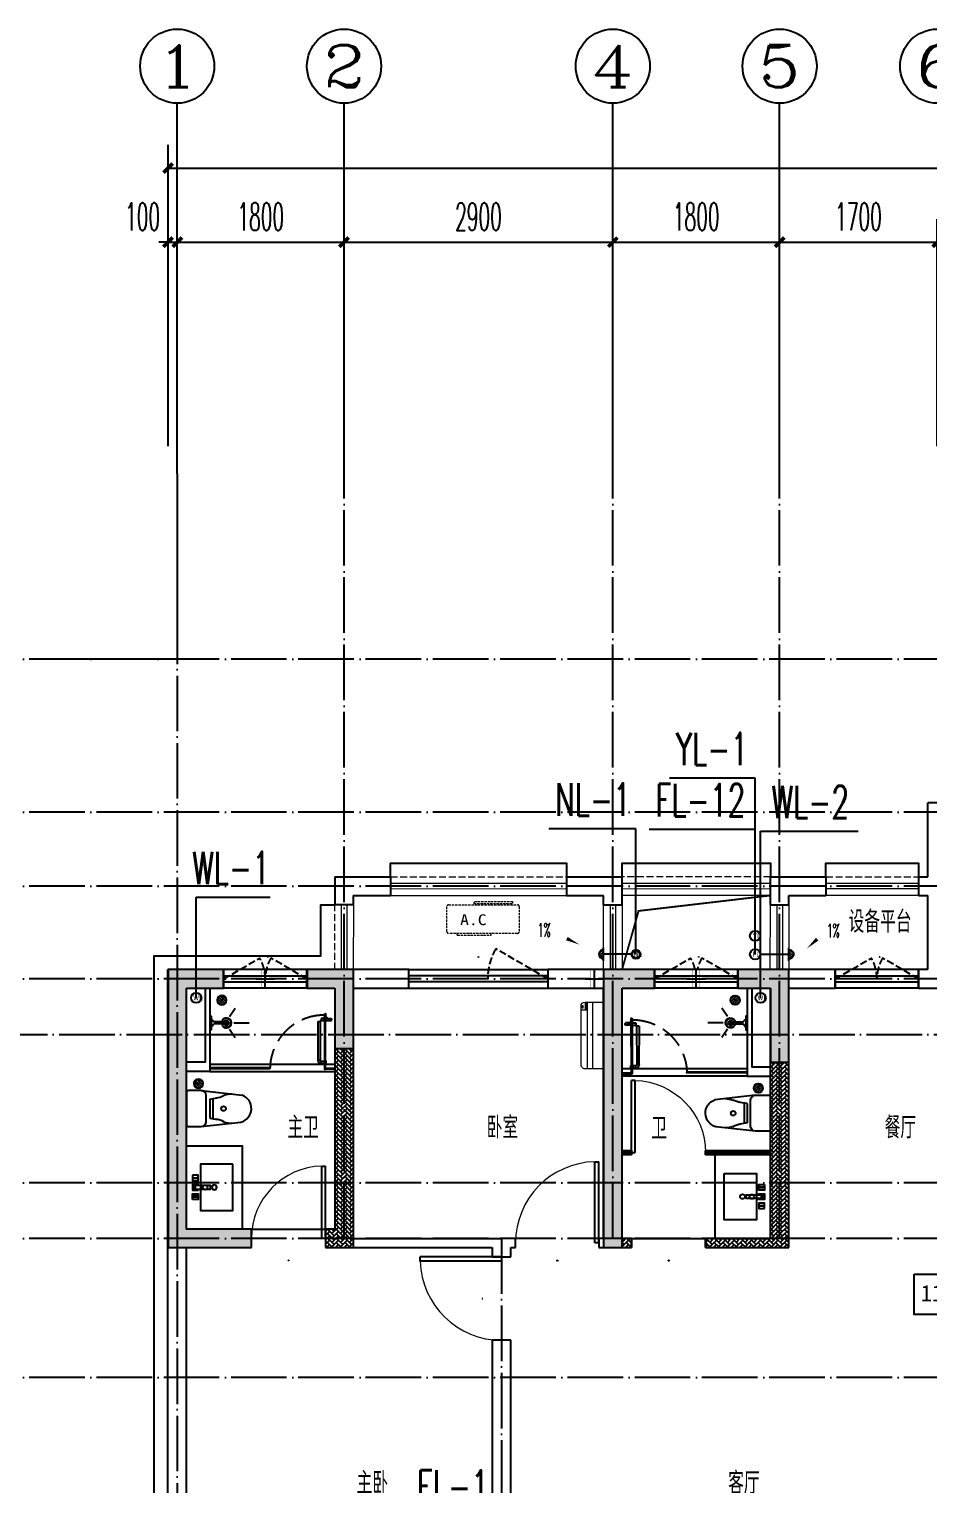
# Model space of a CAD drawing. Extents: x 27938 to 1507990, y 110129 to 923079.
# Drawn here: x 826318 to 836017, y 367474 to 383174 of the extents above; entities that cross this region are included whole.
import ezdxf
from ezdxf.enums import TextEntityAlignment as Align

# ---------------------------------------------------------------- set-up
doc = ezdxf.new("R2010")
doc.units = 0
doc.header["$LTSCALE"] = 1000
doc.header["$MEASUREMENT"] = 0
doc.linetypes.add('DASH', pattern=[0.35, 0.25, -0.1])
doc.linetypes.add('DOTE', pattern=[2.42, 2, -0.2, 0.02, -0.2])
for name, color, linetype in [('AXIS', 3, 'Continuous'), ('AXIS_TEXT', 7, 'Continuous'), ('COLUMN', 9, 'Continuous'), ('CURTWALL', 4, 'Continuous'), ('DIM_凝结', 150, 'Continuous'), ('DIM_废水', 31, 'Continuous'), ('DIM_污水', 2, 'Continuous'), ('DIM_雨水', 4, 'Continuous'), ('DOTE', 1, 'Continuous'), ('EQUIP_污水', 7, 'Continuous'), ('IP-bath&kitchen-JOHNSON', 4, 'Continuous'), ('LVTRY', 6, 'Continuous'), ('P-bath&kitchen-JOHNSON', 4, 'Continuous'), ('PUB_HATCH', 8, 'Continuous'), ('PUB_TEXT', 4, 'Continuous'), ('VPIPE-中水', 122, 'Continuous'), ('VPIPE-凝结', 150, 'N'), ('VPIPE-废水', 31, 'Continuous'), ('VPIPE-污水', 2, 'W'), ('VPIPE-雨水', 4, 'Y'), ('WALL', 9, 'Continuous'), ('WINDOW', 4, 'Continuous'), ('WINDOW_TEXT', 7, 'Continuous'), ('保温', 6, 'Continuous'), ('机电标识类', 1, 'Continuous'), ('看线', 251, 'Continuous')]:
    doc.layers.add(name, color=color, linetype=linetype)
for name, color, linetype, lineweight in [('平面-排水沟', 86, 'Continuous', 15), ('平面-栏杆', 135, 'Continuous', 15), ('平面-看线', 45, 'Continuous', 15), ('平面-空调室内机', 176, 'Continuous', 9), ('平面-空调预留孔', 173, 'Continuous', 15), ('空调', 76, 'Continuous', 13)]:
    doc.layers.add(name, color=color, linetype=linetype, lineweight=lineweight)
doc.styles.add('_TCH_AXIS', font='COMPLEX', dxfattribs={"bigfont": 'GBCBIG'})
doc.styles.add('_TCH_DIM', font='SIMPLEX.shx', dxfattribs={"width": 0.7, "bigfont": 'GBCBIG.shx'})
doc.styles.add('_TCH_DIM_T3', font='SIMPLEX.shx', dxfattribs={"width": 0.494118, "bigfont": 'GBCBIG.shx'})
doc.styles.add('_TCH_WINDOW', font='SIMPLEX.shx', dxfattribs={"width": 0.7, "height": 3.5, "bigfont": 'GBCBIG.shx'})
doc.styles.add('_TWT_SERIAL', font='SIMPLEX', dxfattribs={"width": 0.8, "height": 3.5, "bigfont": 'HZTXT'})
doc.styles.add('COMPLEX', font='COMPLEX')
doc.styles.get("Standard").update_dxf_attribs({"font": 'gbenor.shx', "bigfont": 'gbcbig.shx'})
doc.styles.add('黑体', font='simhei.ttf')
doc.linetypes.add('N', pattern='A,3,-0.2,["N",Standard,S=0.25,R=0,X=-0.1,Y=-0.115],-0.2', length=3.4)
doc.linetypes.add('W', pattern='A,3,-0.2,["W",Standard,S=0.25,R=0,X=-0.1,Y=-0.115],-0.2', length=3.4)
doc.linetypes.add('Y', pattern='A,3,-0.2,["Y",Standard,S=0.25,R=0,X=-0.1,Y=-0.115],-0.2', length=3.4)
doc.dimstyles.new('_TCH_ARCH&&100', dxfattribs={"dimtxt": 297.5, "dimasz": 100, "dimexe": 250, "dimexo": 300, "dimgap": 126.25, "dimtad": 1, "dimdec": 0, "dimzin": 0, "dimdsep": 46, "dimtxsty": '_TCH_DIM_T3', "dimblk": 'ARCHTICK', "dimcen": 0.09, "dimclrt": 4, "dimazin": 2, "dimtfac": 1, "dimtdec": 0, "dimtix": 1, "dimtmove": 2, "dimatfit": 3, "dimfxl": 100, "dimtolj": 1, "dimtzin": 0, "dimarcsym": 0})
pattern_1 = [(45, (0, 0), (0, 47.4157523), [100.584, -33.528]), (135, (23.708, 23.708), (3e-15, 47.4157523), [100.584, -33.528])]
pattern_2 = [(45, (407300, 0), (0, 47.4157523), [100.584, -33.528]), (135, (407323.708, 23.708), (3e-15, 47.4157523), [100.584, -33.528])]

# ---------------------------------------------------------------- blocks, each defined once
blk = doc.blocks.new('GDGDGDSDA')
at = {"layer": 'DOTE', "color": 0, "linetype": 'DOTE', "ltscale": 0.3}
for p, q in [((419335, 376108), (419335, 359558)), ((421135, 367858), (421135, 376108)), ((424035, 367858), (424035, 376108)), ((425835, 367858), (425835, 376108)), ((471335, 374108), (417335, 374108)), ((471335, 372458), (417335, 372458)), ((471335, 371658), (417335, 371658)), ((471335, 370658), (417335, 370658)), ((417335, 370059), (471335, 370059)), ((471335, 368458), (417335, 368458)), ((471335, 367858), (417335, 367858)), ((422835, 367858), (422835, 359558)), ((471335, 366358), (417335, 366358))]:
    blk.add_line(p, q, dxfattribs=at)
blk = doc.blocks.new('rrrrrrrrrrrra')
at = {"color": 0}
for p, q in [((253, 484), (-87, 484)), ((-112, 459), (-112, 324)), ((-112, 324), (-64, -103)), ((278, 324), (228, -116)), ((278, 324), (278, 459)), ((-59, 271), (224, 271)), ((-21, 232), (-34, 154)), ((191, 200), (-26, 200)), ((186, 232), (-21, 232)), ((186, 232), (199, 154))]:
    blk.add_line(p, q, dxfattribs=at)
for centre, radius, start, end in [((-87, 459), 25, 90, 180), ((253, 459), 25, 0, 90), ((-59, 324), 53.3, 180, 270), ((224, 324), 53.3, 270, 0), ((-323, 210), 294, 333.5369, 351.4828), ((488, 210), 294, 188.5172, 206.4631), ((149, -3), 224, 158.5202, 180), ((16, -3), 224, 0, 21.4798), ((84, -64), 153, 195.0773, 340.1181)]:
    blk.add_arc(centre, radius, start, end, dxfattribs=at)
blk = doc.blocks.new('A$C1E0F638F')
at = {"color": 0}
for points in [[(500, 435), (500, 85), (0, 85), (0, 435)], [(270, 30), (230, 30), (230, 195), (270, 195)], [(120, 0), (180, 0), (180, 60), (120, 60)], [(147, 55), (153, 55), (153, 5), (147, 5)], [(230, 30), (270, 30), (270, 10), (230, 10)], [(380, 0), (320, 0), (320, 60), (380, 60)], [(353, 55), (347, 55), (347, 5), (353, 5)]]:
    blk.add_lwpolyline(points, close=True, dxfattribs=at)
blk.add_lwpolyline([(270, 60), (280, 60), (280, 0), (220, 0), (220, 60), (230, 60)], dxfattribs=at)
blk.add_circle((250, 236), 26, dxfattribs=at)
blk = doc.blocks.new('$lvtry$00000171')
at = {"color": 0}
for p, q in [((-74, 11), (-11, 74)), ((-70, -27), (27, 70)), ((-53, -53), (53, 53)), ((-27, -70), (70, 27)), ((11, -74), (74, -11))]:
    blk.add_line(p, q, dxfattribs=at)
blk.add_circle((0, 0), 75, dxfattribs=at)
blk.add_point((0, 0), dxfattribs=at)
blk = doc.blocks.new('135')
blk.add_hatch(color=0).paths.add_polyline_path([(5, 2), (4, -1), (-5, 2), (-4, 5)])
at = {"color": 0}
for p, q in [((-6, 19), (-3, 19)), ((-3, 19), (-6, 19)), ((-6, 3), (5, -2)), ((-6, 3), (-5, 3)), ((-5, 11), (-5, 31)), ((5, 11), (-5, 11)), ((5, 10), (-5, 10)), ((-5, 3), (-4, 6)), ((-4, 6), (5, 2)), ((0, 0), (0, 39)), ((6, 19), (3, 19)), ((3, 19), (6, 19)), ((4, -1), (5, 2)), ((5, 11), (5, 32)), ((4, -1), (6, -2))]:
    blk.add_line(p, q, dxfattribs=at)
for centre, radius, start, end in [((6, 16), 13.5, 151.0147, 204.8403), ((13, 4), 20.5, 163.0924, 182.0012), ((-6, 4), 1, 184.2275, 248.4661), ((-5, 22), 0.5, 335.7643, 151.0147), ((4, 18), 9.42, 155.7643, 171.9773), ((9, 15), 14.6, 166.278, 198.0953), ((14, 4), 19.5, 163.7443, 182.5269), ((-5, 3), 0.5, 181.9385, 247.2597), ((5, 22), 0.5, 29.8425, 204.574), ((-6, 17), 11.7, 10.475, 24.574), ((-6, 15), 12.4, 338.6449, 16.0476), ((29, 7), 24, 172.9439, 199.2318), ((-6, 16), 13.4, 334.9111, 29.8425), ((26, 6), 20.6, 169.1454, 199.9526), ((6, -1), 1.17, 247.4597, 19.9526), ((6, -1), 0.5, 247.4597, 19.2318)]:
    blk.add_arc(centre, radius, start, end, dxfattribs=at)
blk.add_open_spline([(-5, 31), (-4, 31), (-2, 33), (1, 29), (3, 31), (5, 32)], degree=3, knots=[0, 0, 0, 0, 3.066329, 6.218313, 11.124135, 11.124135, 11.124135, 11.124135], dxfattribs=at)
blk = doc.blocks.new('SDFAWERAWER')
at = {"layer": 'LVTRY', "color": 0}
for p, q in [((593941, -1242210), (593784, -1242595)), ((593965, -1242220), (593807, -1242604)), ((593941, -1242210), (593965, -1242220)), ((593988, -1242191), (593978, -1242214)), ((594007, -1242226), (593978, -1242214)), ((594017, -1242203), (593988, -1242191)), ((594016, -1242220), (594027, -1242193)), ((594016, -1242220), (594022, -1242223)), ((594026, -1242204), (594018, -1242222)), ((594018, -1242222), (594021, -1242220)), ((594025, -1242211), (594021, -1242220)), ((594023, -1242221), (594022, -1242223)), ((594022, -1242223), (594024, -1242222)), ((594023, -1242211), (594030, -1242194)), ((594024, -1242221), (594024, -1242222)), ((594025, -1242211), (594031, -1242197)), ((594027, -1242193), (594033, -1242195)), ((594028, -1242234), (594078, -1242255)), ((594030, -1242194), (594031, -1242197)), ((594032, -1242197), (594033, -1242195)), ((594033, -1242195), (594034, -1242197)), ((594034, -1242198), (594034, -1242197)), ((594047, -1242201), (594036, -1242229)), ((594036, -1242229), (594039, -1242230)), ((594037, -1242211), (594088, -1242232)), ((594039, -1242230), (594045, -1242214)), ((594039, -1242230), (594042, -1242228)), ((594042, -1242228), (594051, -1242205)), ((594050, -1242202), (594043, -1242218)), ((594047, -1242201), (594050, -1242202)), ((594050, -1242202), (594051, -1242205)), ((594057, -1242246), (594067, -1242223)), ((593784, -1242595), (593807, -1242604)), ((593803, -1242641), (593813, -1242618)), ((593803, -1242641), (593833, -1242653)), ((593813, -1242618), (593842, -1242630)), ((593842, -1242630), (593833, -1242653)), ((593834, -1242656), (593833, -1242653)), ((593845, -1242629), (593834, -1242656)), ((593848, -1242630), (593836, -1242657)), ((593845, -1242629), (593842, -1242630)), ((593848, -1242630), (593845, -1242629)), ((593847, -1242662), (593858, -1242634)), ((593850, -1242663), (593861, -1242635)), ((593852, -1242662), (593862, -1242637)), ((593858, -1242634), (593861, -1242635)), ((593861, -1242635), (593862, -1242637)), ((593836, -1242657), (593834, -1242656)), ((593847, -1242662), (593850, -1242663))]:
    blk.add_line(p, q, dxfattribs=at)
blk.add_lwpolyline([(593823, -1242717), (594046, -1242174), (594037, -1242170), (593814, -1242713)], close=True, dxfattribs=at)
blk.add_arc((594075, -1242240), 15.3, 281.7932, 33.7019, dxfattribs=at)
for centre, major_axis, start_param, end_param in [((593974, -1242224), (3.93, 9.6), 0, 1.570796), ((593817, -1242608), (13.5, 33.1), 1.570796, 3.141593), ((593817, -1242608), (3.93, 9.6), 1.570796, 3.141593)]:
    blk.add_ellipse(centre, major_axis=major_axis, ratio=1, start_param=start_param, end_param=end_param, dxfattribs=at)
at = {"layer": 'P-bath&kitchen-JOHNSON', "color": 0, "linetype": 'DASH'}
blk.add_arc((593810, -1242714), 586, 67.5369, 157.1325, dxfattribs=at)
at = {"layer": 'LVTRY', "color": 8, "xscale": -1, "rotation": 157.7329157530927}
blk.add_blockref('135', (594045, -1242162), dxfattribs=at)
blk = doc.blocks.new('A$C5DCB2F21')
at = {"layer": 'IP-bath&kitchen-JOHNSON', "color": 0}
for p, q in [((-68, -213), (-158, -275)), ((0, -261), (0, -425)), ((68, -213), (158, -275))]:
    blk.add_line(p, q, dxfattribs=at)
for centre, major_axis, ratio, start_param, end_param in [((0, -179), (-51, 0), 0.990052, -1.36297, 4.504563), ((0, -178), (-26.8, 0), 0.994812, -1.167677, 4.309269)]:
    blk.add_ellipse(centre, major_axis=major_axis, ratio=ratio, start_param=start_param, end_param=end_param, dxfattribs=at)
at = {"layer": 'LVTRY', "color": 0}
for p, q in [((74, 0), (-74, 0)), ((-10, -174), (-10, -49)), ((11, -174), (11, -49))]:
    blk.add_line(p, q, dxfattribs=at)
blk.add_lwpolyline([(74, 0), (74, -16), (-74, -16), (-74, 0)], dxfattribs=at)
for points in [[(-26, -31, -0.364142), (-38, -16, -0.020495)], [(-10, -49, 0.214893), (-26, -31, 7.649644)], [(11, -49, -0.21439), (26, -31, -7.649644)], [(26, -31, 0.364142), (38, -16, 0.020495)]]:
    blk.add_lwpolyline(points, format="xyb", dxfattribs=at)
blk.add_arc((0, -174), 10.5, 180, 0, dxfattribs=at)
for centre, major_axis, ratio, start_param, end_param in [((0, -181), (53.6, 0), 0.987577, 1.76809, 7.656688), ((-12, -165), (0, 1.43), 0.85, -1.570796, 4.712389), ((-12, -189), (0, 1.43), 0.85, 4.712389, 10.995574), ((12, -165), (0, 1.43), 0.85, 4.712389, 10.995574), ((12, -189), (0, 1.43), 0.85, 4.712389, 10.995574)]:
    blk.add_ellipse(centre, major_axis=major_axis, ratio=ratio, start_param=start_param, end_param=end_param, dxfattribs=at)
blk = doc.blocks.new('$TCHSYS$DOOR2D')
for p, q in [((0.45, 0.975), (0.5, 0.975)), ((0.45, 0), (0.45, 0.975)), ((0.5, 0), (0.5, 0.975)), ((0.5, 0), (0.45, 0))]:
    blk.add_line(p, q)
at = {"lineweight": 13}
blk.add_arc((0.475, 0), 0.975, 91.4693, 180, dxfattribs=at)
blk = doc.blocks.new('DSGDFGF')
at = {"layer": 'CURTWALL', "color": 0}
for p, q in [((676992, 342105), (676292, 342105)), ((676292, 342105), (676292, 342055)), ((676992, 342055), (676992, 342105)), ((677892, 342105), (677792, 342105)), ((677792, 342105), (677792, 342055)), ((677892, 342055), (677892, 342105)), ((676292, 342089), (676992, 342089)), ((676292, 342072), (676992, 342072)), ((676292, 342055), (676992, 342055)), ((677792, 342089), (677892, 342089)), ((677792, 342072), (677892, 342072)), ((677792, 342055), (677892, 342055))]:
    blk.add_line(p, q, dxfattribs=at)
at = {"layer": 'IP-bath&kitchen-JOHNSON', "color": 0}
for p, q in [((676542, 342985), (677892, 342985)), ((676542, 342950), (677192, 342950)), ((676542, 342940), (677192, 342940)), ((676542, 342905), (677892, 342905)), ((677192, 342940), (677192, 342950)), ((677892, 342940), (677792, 342940)), ((677792, 342930), (677792, 342940)), ((677892, 342930), (677792, 342930))]:
    blk.add_line(p, q, dxfattribs=at)
for points in [[(676542, 343855), (676542, 342905), (676292, 342905)], [(676492, 343855), (676492, 343005), (676292, 343005)]]:
    blk.add_lwpolyline(points, dxfattribs=at)
at = {"layer": 'LVTRY', "color": 0}
blk.add_lwpolyline([(676892, 341155), (676292, 341155), (676292, 342055), (676892, 342055)], close=True, dxfattribs=at)
at = {"layer": 'CURTWALL', "color": 0, "xscale": 800, "yscale": 800, "zscale": 50, "rotation": 5.54452612062199e-09}
blk.add_blockref('$TCHSYS$DOOR2D', (677392, 342080), dxfattribs=at)
at = {"layer": 'IP-bath&kitchen-JOHNSON', "color": 8}
for name, p, rotation in [('A$C5DCB2F21', (676542, 343480), 90.00848852444699), ('SDFAWERAWER', (-342526, 1268091), 22.25976934310714)]:
    blk.add_blockref(name, p, dxfattribs=dict(at, rotation=rotation))
at = {"layer": 'LVTRY', "color": 8, "xscale": -0.6666666667107826, "yscale": 0.6666666667107826}
for p in [(676672, 343725), (676422, 342775)]:
    blk.add_blockref('$lvtry$00000171', p, dxfattribs=at)
at = {"layer": 'LVTRY', "color": 8, "extrusion": (0, 0, -1), "xscale": -1, "zscale": -1, "rotation": 270}
blk.add_blockref('rrrrrrrrrrrra', (-676776, 342423), dxfattribs=at)
at = {"layer": 'LVTRY', "color": 8, "xscale": -1, "rotation": 270}
blk.add_blockref('A$C1E0F638F', (676357, 341356), dxfattribs=at)
blk = doc.blocks.new('GDGDRGDGRD')
at = {"layer": 'IP-bath&kitchen-JOHNSON', "color": 0}
for p, q in [((490533, 524228), (491883, 524228)), ((490533, 524193), (491183, 524193)), ((490533, 524183), (491183, 524183)), ((490533, 524148), (491883, 524148)), ((491183, 524183), (491183, 524193)), ((491883, 524183), (491783, 524183)), ((491783, 524173), (491783, 524183)), ((491883, 524173), (491783, 524173))]:
    blk.add_line(p, q, dxfattribs=at)
for points in [[(490533, 525048), (490533, 524148), (490283, 524148)], [(490483, 525048), (490483, 524248), (490283, 524248)]]:
    blk.add_lwpolyline(points, dxfattribs=at)
at = {"layer": 'LVTRY', "color": 0}
blk.add_lwpolyline([(490883, 522448), (490283, 522448), (490283, 523348), (490883, 523348)], close=True, dxfattribs=at)
at = {"layer": 'IP-bath&kitchen-JOHNSON', "color": 8}
for name, p, rotation in [('A$C5DCB2F21', (490533, 524673), 90.008488524447), ('SDFAWERAWER', (-528536, 1449334), 22.25976934310711)]:
    blk.add_blockref(name, p, dxfattribs=dict(at, rotation=rotation))
at = {"layer": 'LVTRY', "color": 8, "xscale": -0.6666666667107826, "yscale": 0.6666666667107826}
for p in [(490663, 524918), (490413, 524018)]:
    blk.add_blockref('$lvtry$00000171', p, dxfattribs=at)
at = {"layer": 'LVTRY', "color": 8, "extrusion": (0, 0, -1), "xscale": -1, "zscale": -1, "rotation": 270}
blk.add_blockref('rrrrrrrrrrrra', (-490766, 523666), dxfattribs=at)
at = {"layer": 'LVTRY', "color": 8, "xscale": -1, "rotation": 270}
blk.add_blockref('A$C1E0F638F', (490347, 522649), dxfattribs=at)
blk = doc.blocks.new('GFDGFSDFGD')
at = {"layer": 'PUB_HATCH'}
for points in [[(421117, 373024), (420517, 373024), (420517, 370024), (421417, 370024), (421417, 370224), (420717, 370224), (420717, 372824), (421117, 372824)], [(422017, 373024), (422017, 372824), (422317, 372824), (422317, 372174), (422517, 372174), (422517, 373024)], [(425767, 373024), (425217, 373024), (425217, 370024), (425417, 370024), (425417, 372824), (425767, 372824)], [(426667, 373024), (426667, 372824), (427017, 372824), (427017, 372024), (427217, 372024), (427217, 373024)]]:
    blk.add_hatch(color=256, dxfattribs=at).paths.add_polyline_path(points)
at = {"layer": 'COLUMN', "color": 6}
for p, q in [((421117, 373024), (420517, 373024)), ((420517, 373024), (420517, 370024)), ((421117, 372824), (421117, 373024)), ((422017, 373024), (422017, 372824)), ((422517, 373024), (422017, 373024)), ((422517, 372174), (422517, 373024)), ((425767, 373024), (425217, 373024)), ((425217, 373024), (425217, 370024)), ((425767, 372824), (425767, 373024)), ((426667, 373024), (426667, 372824)), ((427217, 373024), (426667, 373024)), ((427217, 372024), (427217, 373024)), ((420717, 370224), (420717, 372824)), ((420717, 372824), (421117, 372824)), ((422017, 372824), (422317, 372824)), ((422317, 372824), (422317, 372174)), ((425417, 370024), (425417, 372824)), ((425417, 372824), (425767, 372824)), ((426667, 372824), (427017, 372824)), ((427017, 372824), (427017, 372024)), ((422317, 372174), (422517, 372174)), ((427017, 372024), (427217, 372024)), ((421417, 370224), (420717, 370224)), ((421417, 370024), (421417, 370224)), ((420517, 370024), (421417, 370024)), ((425217, 370024), (425417, 370024))]:
    blk.add_line(p, q, dxfattribs=at)
blk = doc.blocks.new('GDFGDGRD')
at = {"layer": '保温', "linetype": 'ByBlock', "ltscale": 10}
h = blk.add_hatch(dxfattribs=at)
h.set_pattern_fill('AR-HBONE', color=251, scale=55)
h.set_pattern_definition(pattern_1)
h.paths.add_polyline_path([(427217, 370024), (427217, 372024), (427017, 372024), (427017, 370024)])
h = blk.add_hatch(dxfattribs=at)
h.set_pattern_fill('AR-HBONE', color=251, scale=55)
h.set_pattern_definition(pattern_1)
h.paths.add_polyline_path([(425517, 370024), (425517, 370124), (425417, 370124), (425417, 370024)])
h = blk.add_hatch(dxfattribs=at)
h.set_pattern_fill('AR-HBONE', color=251, scale=55)
h.set_pattern_definition(pattern_1)
h.paths.add_polyline_path([(427017, 370024), (427017, 370124), (426317, 370124), (426317, 370024)])
blk = doc.blocks.new('A$C001338C2')
for p, q in [((0, 249), (0, 22)), ((845, 304), (55, 304)), ((109, 215), (109, 304)), ((900, 22), (900, 249)), ((22, 0), (878, 0))]:
    blk.add_line(p, q)
at = {"lineweight": 5}
for p, q in [((900, 215), (0, 215)), ((900, 143), (0, 143))]:
    blk.add_line(p, q, dxfattribs=at)
for points in [[(89, 226), (22, 226, -0.414214), (17, 232), (17, 243, -0.414214), (22, 249), (89, 249, -0.414214), (95, 243), (95, 232, -0.414214)], [(73, 275), (57, 275, -0.414214), (51, 281), (51, 283, -0.414214), (57, 289), (73, 289, -0.414214), (79, 283), (79, 281, -0.414214)]]:
    blk.add_lwpolyline(points, format="xyb", close=True)
for centre, radius, start, end in [((55, 249), 55, 90, 180), ((845, 249), 55, 360, 90), ((22, 22), 22, 180, 270), ((878, 22), 22, 270, 360)]:
    blk.add_arc(centre, radius, start, end)
blk = doc.blocks.new('dongkong')
blk.add_wipeout([(-603756, 210771), (-603756, 210571), (-603836, 210571), (-603836, 210771)])
at = {"layer": '机电标识类', "color": 250, "linetype": 'DASH', "ltscale": 400}
for p, q in [((-603796, 210771), (-603796, 210571)), ((-603896, 210671), (-603696, 210671))]:
    blk.add_line(p, q, dxfattribs=at)
at = {"layer": '空调', "color": 6, "linetype": 'DASH', "const_width": 2}
blk.add_lwpolyline([(-603756, 210771), (-603756, 210571), (-603836, 210571), (-603836, 210771)], close=True, dxfattribs=at)
blk = doc.blocks.new('gsergvr')
at = {"layer": '平面-空调预留孔', "linetype": 'DASH', "ltscale": 0.1}
for p, q in [((34075, 17176), (34075, 17166)), ((34085, 17156), (34438, 17156)), ((34448, 17166), (34448, 17176))]:
    blk.add_line(p, q, dxfattribs=at)
blk.add_lwpolyline([(34729, 17176), (33989, 17176, -0.414214), (33969, 17196), (33969, 17466, -0.414214), (33989, 17486), (34729, 17486, -0.414214), (34749, 17466), (34749, 17196, -0.414214)], format="xyb", close=True, dxfattribs=at)
blk.add_lwpolyline([(34679, 17515), (34260, 17515), (34260, 17500), (34679, 17500)], close=True, dxfattribs=at)
for centre, start, end in [((34085, 17166), 180, 270), ((34438, 17166), 270, 0)]:
    blk.add_arc(centre, 10, start, end, dxfattribs=at)
at = {"layer": '平面-空调预留孔', "color": 251, "linetype": 'DASH', "ltscale": 0.1, "true_color": 0x636466, "style": '黑体', "width": 1.2}
blk.add_text('A.C', height=117, dxfattribs=at).set_placement((34111, 17265))
blk = doc.blocks.new('rtyryrtyeeretee')
at = {"layer": '平面-空调预留孔'}
blk.add_blockref('gsergvr', (635673, 326706), dxfattribs=at)
blk = doc.blocks.new('A$C7A951E79')
at = {"layer": 'LVTRY'}
for p, q in [((-7, 49), (-49, 7)), ((0, 28), (-47, -18)), ((0, 0), (-35, -35)), ((0, -71), (0, 71)), ((0, -28), (-18, -47))]:
    blk.add_line(p, q, dxfattribs=at)
blk.add_arc((0, 0), 49.9, 89.9757, 269.9757, dxfattribs=at)
blk.add_point((0, 0), dxfattribs=at)
blk = doc.blocks.new('A$C42425DA4')
blk.add_blockref('A$C7A951E79', (0, 0))
at = {"xscale": -1}
blk.add_blockref('A$C7A951E79', (2000, 0), dxfattribs=at)
blk = doc.blocks.new('_ArchTick')
at = {"color": 0, "linetype": 'ByBlock', "const_width": 0.4}
blk.add_lwpolyline([(-0.5, -0.5), (0.5, 0.5)], dxfattribs=at)
blk = doc.blocks.new('*D1013')
at = {"layer": 'AXIS', "color": 0, "lineweight": -2}
for p, q in [((827817, 378674), (827817, 381124)), ((827917, 378674), (827917, 381124)), ((827817, 380874), (827717, 380874)), ((827817, 380874), (827917, 380874)), ((827917, 380874), (828017, 380874))]:
    blk.add_line(p, q, dxfattribs=at)
at = {"layer": 'Defpoints', "color": 0}
for p in [(827917, 380874), (827817, 378374), (827917, 378374)]:
    blk.add_point(p, dxfattribs=at)
at = {"layer": 'AXIS', "color": 0, "lineweight": -2, "xscale": 100, "yscale": 100, "zscale": 100}
blk.add_blockref('_ArchTick', (827817, 380874), dxfattribs=at)
at = {"layer": 'AXIS', "color": 0, "lineweight": -2, "xscale": 100, "yscale": 100, "zscale": 100, "rotation": 180}
blk.add_blockref('_ArchTick', (827917, 380874), dxfattribs=at)
at = {"layer": 'AXIS', "color": 4, "insert": (827542, 381149), "char_height": 297.5, "attachment_point": 5, "style": '_TCH_DIM_T3'}
blk.add_mtext('\\A1;100', dxfattribs=at)
blk = doc.blocks.new('*D1014')
at = {"layer": 'AXIS', "color": 0, "lineweight": -2}
for p, q in [((827917, 378674), (827917, 381124)), ((829717, 378674), (829717, 381124)), ((827917, 380874), (829717, 380874))]:
    blk.add_line(p, q, dxfattribs=at)
at = {"layer": 'Defpoints', "color": 0}
for p in [(829717, 380874), (827917, 378374), (829717, 378374)]:
    blk.add_point(p, dxfattribs=at)
at = {"layer": 'AXIS', "color": 0, "lineweight": -2, "xscale": 100, "yscale": 100, "zscale": 100, "rotation": 180}
blk.add_blockref('_ArchTick', (827917, 380874), dxfattribs=at)
at = {"layer": 'AXIS', "color": 0, "lineweight": -2, "xscale": 100, "yscale": 100, "zscale": 100}
blk.add_blockref('_ArchTick', (829717, 380874), dxfattribs=at)
at = {"layer": 'AXIS', "color": 4, "insert": (828817, 381149), "char_height": 297.5, "attachment_point": 5, "style": '_TCH_DIM_T3'}
blk.add_mtext('\\A1;1800', dxfattribs=at)
blk = doc.blocks.new('*D1015')
at = {"layer": 'AXIS', "color": 0, "lineweight": -2}
for p, q in [((829717, 378674), (829717, 381124)), ((832617, 378674), (832617, 381124)), ((829717, 380874), (832617, 380874))]:
    blk.add_line(p, q, dxfattribs=at)
at = {"layer": 'Defpoints', "color": 0}
for p in [(832617, 380874), (829717, 378374), (832617, 378374)]:
    blk.add_point(p, dxfattribs=at)
at = {"layer": 'AXIS', "color": 0, "lineweight": -2, "xscale": 100, "yscale": 100, "zscale": 100, "rotation": 180}
blk.add_blockref('_ArchTick', (829717, 380874), dxfattribs=at)
at = {"layer": 'AXIS', "color": 0, "lineweight": -2, "xscale": 100, "yscale": 100, "zscale": 100}
blk.add_blockref('_ArchTick', (832617, 380874), dxfattribs=at)
at = {"layer": 'AXIS', "color": 4, "insert": (831167, 381149), "char_height": 297.5, "attachment_point": 5, "style": '_TCH_DIM_T3'}
blk.add_mtext('\\A1;2900', dxfattribs=at)
blk = doc.blocks.new('*D1016')
at = {"layer": 'AXIS', "color": 0, "lineweight": -2}
for p, q in [((832617, 378674), (832617, 381124)), ((834417, 378674), (834417, 381124)), ((832617, 380874), (834417, 380874))]:
    blk.add_line(p, q, dxfattribs=at)
at = {"layer": 'Defpoints', "color": 0}
for p in [(834417, 380874), (832617, 378374), (834417, 378374)]:
    blk.add_point(p, dxfattribs=at)
at = {"layer": 'AXIS', "color": 0, "lineweight": -2, "xscale": 100, "yscale": 100, "zscale": 100, "rotation": 180}
blk.add_blockref('_ArchTick', (832617, 380874), dxfattribs=at)
at = {"layer": 'AXIS', "color": 0, "lineweight": -2, "xscale": 100, "yscale": 100, "zscale": 100}
blk.add_blockref('_ArchTick', (834417, 380874), dxfattribs=at)
at = {"layer": 'AXIS', "color": 4, "insert": (833517, 381149), "char_height": 297.5, "attachment_point": 5, "style": '_TCH_DIM_T3'}
blk.add_mtext('\\A1;1800', dxfattribs=at)
blk = doc.blocks.new('*D1017')
at = {"layer": 'AXIS', "color": 0, "lineweight": -2}
for p, q in [((834417, 378674), (834417, 381124)), ((836117, 378674), (836117, 381124)), ((834417, 380874), (836117, 380874))]:
    blk.add_line(p, q, dxfattribs=at)
at = {"layer": 'Defpoints', "color": 0}
for p in [(836117, 380874), (834417, 378374), (836117, 378374)]:
    blk.add_point(p, dxfattribs=at)
at = {"layer": 'AXIS', "color": 0, "lineweight": -2, "xscale": 100, "yscale": 100, "zscale": 100, "rotation": 180}
blk.add_blockref('_ArchTick', (834417, 380874), dxfattribs=at)
at = {"layer": 'AXIS', "color": 0, "lineweight": -2, "xscale": 100, "yscale": 100, "zscale": 100}
blk.add_blockref('_ArchTick', (836117, 380874), dxfattribs=at)
at = {"layer": 'AXIS', "color": 4, "insert": (835267, 381149), "char_height": 297.5, "attachment_point": 5, "style": '_TCH_DIM_T3'}
blk.add_mtext('\\A1;1700', dxfattribs=at)
blk = doc.blocks.new('*D1025')
at = {"layer": 'AXIS', "color": 0, "lineweight": -2}
for p, q in [((827817, 378674), (827817, 381924)), ((878017, 378674), (878017, 381924)), ((827817, 381674), (878017, 381674))]:
    blk.add_line(p, q, dxfattribs=at)
at = {"layer": 'Defpoints', "color": 0}
for p in [(878017, 381674), (827817, 378374), (878017, 378374)]:
    blk.add_point(p, dxfattribs=at)
at = {"layer": 'AXIS', "color": 0, "lineweight": -2, "xscale": 100, "yscale": 100, "zscale": 100, "rotation": 180}
blk.add_blockref('_ArchTick', (827817, 381674), dxfattribs=at)
at = {"layer": 'AXIS', "color": 0, "lineweight": -2, "xscale": 100, "yscale": 100, "zscale": 100}
blk.add_blockref('_ArchTick', (878017, 381674), dxfattribs=at)
at = {"layer": 'AXIS', "color": 4, "insert": (852917, 381949), "char_height": 297.5, "attachment_point": 5, "style": '_TCH_DIM_T3'}
blk.add_mtext('\\A1;50200', dxfattribs=at)
blk = doc.blocks.new('_AXISO')
blk.add_circle((0, 0), 0.5)
at = {"layer": 'AXIS_TEXT', "style": 'COMPLEX', "width": 1.041667}
blk.add_attdef('A', text='', height=0.56, dxfattribs=at).set_placement((-0.25, -0.28), (0.25, -0.28), align=Align.FIT)
blk = doc.blocks.new('$WINLIB2D$00000001')
at = {"color": 0}
for points in [[(-0.5, 0.5), (-0.5, -0.5)], [(-0.5, 0.5), (0.5, 0.5)], [(0.5, -0.5), (0.5, 0.5)], [(0.5, 0.167), (-0.5, 0.167)], [(0.5, -0.167), (-0.5, -0.167)], [(-0.5, -0.5), (0.5, -0.5)]]:
    blk.add_lwpolyline(points, dxfattribs=at)
blk = doc.blocks.new('$DorLib2D$00000001')
for p, q in [((0.45, 0.975), (0.5, 0.975)), ((0.45, 0), (0.45, 0.975)), ((0.5, 0), (0.5, 0.975)), ((0.5, 0), (0.45, 0))]:
    blk.add_line(p, q)
at = {"lineweight": 13}
blk.add_arc((0.475, 0), 0.975, 91.4693, 180, dxfattribs=at)
blk = doc.blocks.new('$TwtSys$00000147')
blk.add_circle((0, 0, 0), 25)

msp = doc.modelspace()

# ---------------------------------------------------------------- hatches: boundary and pattern name
at = {"layer": '保温', "linetype": 'ByBlock', "ltscale": 10}
h = msp.add_hatch(dxfattribs=at)
h.set_pattern_fill('AR-HBONE', color=8, scale=55)
h.set_pattern_definition(pattern_2)
h.paths.add_polyline_path([(829816.7, 370023.7), (829816.7, 372173.7), (829616.7, 372173.7), (829616.7, 370023.7)])
h = msp.add_hatch(dxfattribs=at)
h.set_pattern_fill('AR-HBONE', color=8, scale=55)
h.set_pattern_definition(pattern_2)
h.paths.add_polyline_path([(829616.7, 370023.7), (829616.7, 370223.7), (829516.7, 370223.7), (829516.7, 370023.7)])

# ---------------------------------------------------------------- linework, layer by layer
msp.add_lwpolyline([(827916.6, 377868.6), (827916.6, 376373.7), (826619.1, 376373.7)])
at = {"color": 8}
msp.add_lwpolyline([(835869.5, 369737.4), (836875.5, 369737.4), (836875.5, 369301.4), (835869.5, 369301.4)], close=True, dxfattribs=at)
at = {"layer": 'AXIS', "color": 8}
for p, q in [((827916.6, 378373.7), (827916.6, 382373.7)), ((829716.6, 378373.7), (829716.6, 382373.7)), ((832616.6, 378373.7), (832616.6, 382373.7)), ((834416.6, 378373.7), (834416.6, 382373.7))]:
    msp.add_line(p, q, dxfattribs=at)
at = {"layer": 'DIM_凝结'}
for p, q in [((832866.6, 374544.2), (831926, 374544.2)), ((832866.6, 373189.3), (832866.6, 374544.2))]:
    msp.add_line(p, q, dxfattribs=at)
at = {"layer": 'DIM_废水'}
for p, q in [((834151.6, 374537.1), (833007.5, 374537.1)), ((834151.6, 373188.7), (834151.6, 374537.1))]:
    msp.add_line(p, q, dxfattribs=at)
at = {"layer": 'DIM_污水'}
for p, q in [((834211.4, 372718.7), (834211.4, 374517.6)), ((834211.4, 374517.6), (835265.8, 374517.6)), ((828121.7, 372718.7), (828121.7, 373806.3)), ((828121.7, 373806.3), (828919.1, 373806.3))]:
    msp.add_line(p, q, dxfattribs=at)
at = {"layer": 'DIM_雨水'}
for p, q in [((834151.6, 375089.9), (833229.5, 375089.9)), ((834151.6, 373388.7), (834151.6, 375089.9))]:
    msp.add_line(p, q, dxfattribs=at)
at = {"layer": 'VPIPE-中水', "color": 8, "linetype": 'Continuous'}
for centre in [(828121.7, 372718.7), (834211.4, 372718.7)]:
    msp.add_circle(centre, 55, dxfattribs=at)
at = {"layer": 'VPIPE-凝结', "color": 8, "ltscale": 0.1}
for p, q in [((832826.6, 373189.3), (832516.4, 373189.3)), ((834206.6, 373189.3), (834516.4, 373189.3))]:
    msp.add_line(p, q, dxfattribs=at)
at = {"layer": 'VPIPE-凝结'}
msp.add_circle((832866.6, 373189.3), 50, dxfattribs=at)
at = {"layer": 'VPIPE-凝结', "color": 8}
msp.add_circle((832866.6, 373189.3), 40, dxfattribs=at)
at = {"layer": 'VPIPE-废水', "color": 8}
msp.add_circle((834151.6, 373188.7), 55, dxfattribs=at)
at = {"layer": 'VPIPE-废水'}
msp.add_circle((834151.6, 373188.7), 55, dxfattribs=at)
at = {"layer": 'VPIPE-污水'}
for centre in [(828121.7, 372718.7), (834211.4, 372718.7)]:
    msp.add_circle(centre, 55, dxfattribs=at)
at = {"layer": 'VPIPE-雨水', "color": 8}
msp.add_circle((834151.6, 373388.7), 55, dxfattribs=at)
at = {"layer": 'VPIPE-雨水'}
msp.add_circle((834151.6, 373388.7), 55, dxfattribs=at)
at = {"layer": 'WALL', "color": 8}
for p, q in [((836016.6, 374023.7), (836016.6, 374823.7)), ((836716.6, 374823.7), (836016.6, 374823.7)), ((829616.6, 374023.7), (829616.6, 373723.7)), ((829616.6, 374023.7), (830216.6, 374023.7)), ((830216.6, 374023.7), (830216.6, 373823.7)), ((832116.6, 374023.7), (832716.6, 374023.7)), ((832116.6, 374023.7), (832116.6, 373823.7)), ((832716.6, 373723.7), (832716.6, 374023.7)), ((834316.6, 374023.7), (834916.6, 374023.7)), ((834316.6, 373723.7), (834316.6, 374023.7)), ((834916.6, 374023.7), (834916.6, 373823.7)), ((835916.6, 374023.7), (836016.6, 374023.7)), ((835916.6, 374023.7), (835916.6, 373823.7)), ((829816.6, 373823.7), (829816.6, 373723.7)), ((829816.6, 373823.7), (830216.6, 373823.7)), ((832116.6, 373823.7), (832516.6, 373823.7)), ((832516.6, 373723.7), (832516.6, 373823.7)), ((834516.6, 373823.7), (834916.6, 373823.7)), ((834516.6, 373723.7), (834516.6, 373823.7)), ((835916.6, 373823.7), (836016.6, 373823.7)), ((836016.6, 373023.7), (836016.6, 373823.7)), ((829816.6, 373723.7), (829616.6, 373723.7)), ((832516.6, 373723.7), (832716.6, 373723.7)), ((834316.6, 373723.7), (834516.6, 373723.7)), ((828416.7, 373023.7), (827816.6, 373023.7)), ((827816.6, 370123.7), (827816.6, 373023.7)), ((828416.7, 372823.7), (828416.7, 373023.7)), ((829716.6, 373023.7), (829316.7, 373023.7)), ((829316.7, 373023.7), (829316.7, 372823.7)), ((830416.6, 373023.7), (829716.6, 373023.7)), ((830416.6, 372823.7), (830416.6, 373023.7)), ((831916.6, 373023.7), (831916.6, 372823.7)), ((833066.6, 373023.7), (832616.6, 373023.7)), ((833066.6, 372823.7), (833066.6, 373023.7)), ((834416.6, 373023.7), (833966.6, 373023.7)), ((833966.6, 373023.7), (833966.6, 372823.7)), ((835016.6, 373023.7), (834416.6, 373023.7)), ((835016.6, 372823.7), (835016.6, 373023.7)), ((836016.6, 373023.7), (835916.6, 373023.7)), ((835916.6, 373023.7), (835916.6, 372823.7)), ((828016.6, 372823.7), (828416.7, 372823.7)), ((828016.6, 370223.7), (828016.6, 372823.7)), ((829316.7, 372823.7), (829616.6, 372823.7)), ((829616.6, 372823.7), (829616.6, 370223.7)), ((829816.6, 372823.7), (830416.6, 372823.7)), ((829816.6, 372823.7), (829816.6, 370123.7)), ((832716.6, 372823.7), (833066.6, 372823.7)), ((832716.6, 370123.7), (832716.6, 372823.7)), ((833966.6, 372823.7), (834316.6, 372823.7)), ((834316.6, 370123.7), (834316.6, 372823.7)), ((834516.6, 370023.7), (834516.6, 372823.7)), ((834516.6, 372823.7), (835016.6, 372823.7)), ((835916.6, 372823.7), (836116.6, 372823.7)), ((828716.6, 370223.7), (828016.6, 370223.7)), ((828716.6, 370023.7), (828716.6, 370223.7)), ((829616.6, 370223.7), (829516.6, 370223.7)), ((829516.6, 370223.7), (829516.6, 370023.7)), ((827816.6, 364923.7), (827816.6, 370123.7)), ((829816.6, 370123.7), (831416.6, 370123.7)), ((831566.6, 370123.7), (831416.6, 370123.7)), ((831566.6, 370023.7), (831566.6, 370123.7)), ((832516.6, 370123.7), (832466.6, 370123.7)), ((832466.6, 370123.7), (832466.6, 370023.7)), ((832816.6, 370123.7), (832716.6, 370123.7)), ((832816.6, 370023.7), (832816.6, 370123.7)), ((834316.6, 370123.7), (833616.6, 370123.7)), ((833616.6, 370123.7), (833616.6, 370023.7)), ((828016.6, 370023.7), (828716.6, 370023.7)), ((828016.6, 365123.7), (828016.6, 370023.7)), ((829516.6, 370023.7), (829716.6, 370023.7)), ((829716.6, 370023.7), (831316.6, 370023.7)), ((831316.6, 370023.7), (831316.6, 369923.7)), ((831316.6, 369923.7), (831516.6, 369923.7)), ((831516.6, 370023.7), (831566.6, 370023.7)), ((831516.6, 369923.7), (831516.6, 370023.7)), ((832466.6, 370023.7), (832616.6, 370023.7)), ((832616.6, 370023.7), (832816.6, 370023.7)), ((833616.6, 370023.7), (834516.6, 370023.7)), ((831516.6, 369023.7), (831316.6, 369023.7)), ((831316.6, 369023.7), (831316.6, 365723.7)), ((831516.6, 365723.7), (831516.6, 369023.7))]:
    msp.add_line(p, q, dxfattribs=at)
at = {"layer": 'WINDOW', "color": 8}
for p, q in [((828716.6, 370223.7), (829516.6, 370223.7)), ((832816.6, 370123.7, 800), (833616.6, 370123.7, 800))]:
    msp.add_line(p, q, dxfattribs=at)
at = {"layer": 'WINDOW', "color": 8, "linetype": 'DASH'}
for p, q in [((832816.6, 370123.7), (832816.6, 370023.7)), ((833616.6, 370023.7), (833616.6, 370123.7))]:
    msp.add_line(p, q, dxfattribs=at)
at = {"layer": 'WINDOW', "color": 8, "linetype": 'DASH', "ltscale": 0.3}
for points in [[(831916.6, 372923.7), (831353.4, 373248.4, 0.1314846), (831266.6, 372923.7)], [(833066.7, 372923.7), (833456.4, 373148.7, -0.1316053), (833516.7, 372923.7)], [(833966.7, 372923.7), (833576.9, 373148.7, 0.1316053), (833516.7, 372923.7)], [(835016.6, 372923.7), (835406.3, 373148.7, -0.1316053), (835466.6, 372923.7)], [(835916.6, 372923.7), (835526.8, 373148.7, 0.1316053), (835466.6, 372923.7)]]:
    msp.add_lwpolyline(points, format="xyb", dxfattribs=at)
at = {"layer": '保温', "color": 8, "linetype": 'ByBlock', "ltscale": 10}
msp.add_line((829816.7, 370123.7), (829816.7, 370023.7), dxfattribs=at)
at = {"layer": '平面-排水沟', "color": 8}
for points in [[(831970.4, 373430.5, 0, 0, 0), (832256.5, 373293.7, 0, 40, 0), (832121.2, 373358.4, 0, 0, 0)], [(834888.9, 373411.7, 0, 0, 0), (834710.5, 373252.1, 0, 40, 0), (834822.3, 373352.1, 0, 0, 0)]]:
    msp.add_lwpolyline(points, format="xyseb", dxfattribs=at)
at = {"layer": '平面-栏杆', "color": 8}
for points in [[(832116.6, 373953.7), (830216.6, 373954)], [(832116.6, 373893.7), (830216.6, 373894)], [(834316.6, 373953.8), (832716.6, 373954)], [(834316.6, 373893.8), (832716.6, 373894)], [(835916.6, 373953.9), (834916.6, 373954)], [(835916.6, 373893.9), (834916.6, 373894)], [(829686.9, 373723.7), (829686.6, 373023.7)], [(829746.9, 373723.7), (829746.6, 373023.7)], [(832646.6, 373723.7), (832646.3, 373023.7)], [(834386.6, 373723.7), (834386.3, 373023.7)], [(834446.6, 373723.7), (834446.3, 373023.7)]]:
    msp.add_lwpolyline(points, dxfattribs=at)
at = {"layer": '平面-看线', "color": 8, "linetype": 'DASH', "ltscale": 0.3}
msp.add_line((829616.6, 373023.7), (829616.9, 373723.7), dxfattribs=at)
at = {"layer": '平面-看线', "color": 8}
msp.add_line((834316.3, 373023.7), (834316.6, 373723.7), dxfattribs=at)
at = {"layer": '平面-看线', "color": 8, "linetype": 'DASH', "ltscale": 0.3}
for points in [[(830216.6, 374023.7), (832116.6, 374023.7)], [(834316.6, 374023.7), (832716.6, 374023.7)], [(834916.6, 374023.7), (835916.6, 374023.7)]]:
    msp.add_lwpolyline(points, dxfattribs=at)
at = {"layer": '平面-看线', "color": 8}
for points in [[(830216.6, 373823.7), (832116.6, 373823.7)], [(834316.6, 373823.7), (832716.6, 373823.7)], [(835916.6, 373823.7), (834916.6, 373823.7)], [(829816.9, 373723.7), (829816.6, 373023.7)], [(832716.6, 373723.7), (832716.3, 373023.7)], [(834516.6, 373723.7), (834516.3, 373023.7)]]:
    msp.add_lwpolyline(points, dxfattribs=at)
at = {"layer": '看线', "color": 8, "ltscale": 0.5}
for points in [[(830216.6, 374023.7), (830216.6, 374173.7), (832116.6, 374173.7), (832116.6, 374023.7)], [(832716.6, 374023.7), (832716.6, 374173.7), (834316.6, 374173.7), (834316.6, 374023.7)], [(834916.6, 374023.7), (834916.6, 374173.7), (835916.6, 374173.7), (835916.6, 374023.7)]]:
    msp.add_lwpolyline(points, dxfattribs=at)
at = {"layer": '看线', "color": 8}
msp.add_lwpolyline([(830466.6, 364773.7), (827666.6, 364773.7), (827666.6, 373173.7), (829466.9, 373173.7), (829466.9, 373723.7), (829616.9, 373723.7)], dxfattribs=at)

# ---------------------------------------------------------------- block references
at = {"color": 8}
for name, p in [('GFDGFSDFGD', (407300, 0)), ('rtyryrtyeeretee', (161184.5, 29532.7)), ('GDFGDGRD', (407300, 0)), ('A$C42425DA4', (832516.4, 373189.3)), ('GDGDRGDGRD', (337734.1, -152224.7))]:
    msp.add_blockref(name, p, dxfattribs=at)
at = {"color": 8, "xscale": -1}
msp.add_blockref('DSGDFGF', (1510608.9, 28968.4), dxfattribs=at)
at = {"layer": 'AXIS', "color": 8}
ref = msp.add_blockref('_AXISO', (827916.6, 382773.7), dxfattribs=dict(at, xscale=800, yscale=800, zscale=800))
ref.add_attrib('A', '1', dxfattribs={"layer": 'AXIS_TEXT', "color": 8, "ltscale": 0.5, "height": 452.5, "style": '_TCH_AXIS', "width": 2.333333}).set_placement((827690.3, 382547.5), (828142.9, 382547.5), align=Align.FIT)
ref = msp.add_blockref('_AXISO', (829716.6, 382773.7), dxfattribs=dict(at, xscale=800, yscale=800, zscale=800))
ref.add_attrib('A', '2', dxfattribs={"layer": 'AXIS_TEXT', "color": 8, "ltscale": 0.5, "height": 452.5, "style": '_TCH_AXIS', "width": 1.5}).set_placement((829490.3, 382547.5), (829942.9, 382547.5), align=Align.FIT)
ref = msp.add_blockref('_AXISO', (832616.6, 382773.7), dxfattribs=dict(at, xscale=800, yscale=800, zscale=800))
ref.add_attrib('A', '4', dxfattribs={"layer": 'AXIS_TEXT', "color": 8, "ltscale": 0.5, "height": 452.5, "style": '_TCH_AXIS', "width": 1.3125}).set_placement((832390.3, 382547.5), (832842.9, 382547.5), align=Align.FIT)
ref = msp.add_blockref('_AXISO', (834416.6, 382773.7), dxfattribs=dict(at, xscale=800, yscale=800, zscale=800))
ref.add_attrib('A', '5', dxfattribs={"layer": 'AXIS_TEXT', "color": 8, "ltscale": 0.5, "height": 452.5, "style": '_TCH_AXIS', "width": 1.5}).set_placement((834190.3, 382547.5), (834642.9, 382547.5), align=Align.FIT)
ref = msp.add_blockref('_AXISO', (836116.6, 382773.7), dxfattribs=dict(at, xscale=800, yscale=800, zscale=800))
ref.add_attrib('A', '6', dxfattribs={"layer": 'AXIS_TEXT', "color": 8, "ltscale": 0.5, "height": 452.5, "style": '_TCH_AXIS', "width": 1.5}).set_placement((835890.3, 382547.5), (836342.9, 382547.5), align=Align.FIT)
at = {"layer": 'DOTE', "color": 169}
msp.add_blockref('GDGDGDSDA', (408581.8, 2265.4), dxfattribs=at)
at = {"layer": 'EQUIP_污水'}
for p in [(828416.6, 371523.7), (833916.6, 371473.6), (828216.7, 370673.7), (834116.6, 370573.7)]:
    msp.add_blockref('$TwtSys$00000147', p, dxfattribs=at)
at = {"layer": 'WINDOW', "color": 8}
ref = msp.add_blockref('$WINLIB2D$00000001', (831166.6, 372923.7), dxfattribs=dict(at, xscale=1500, yscale=-200, zscale=1500, rotation=359.9999999969686))
ref.add_attrib('A', 'C1514a', (831161.3, 373159.1), dxfattribs={"layer": 'WINDOW_TEXT', "color": 8, "ltscale": 0.5, "height": 4.25, "style": '_TCH_WINDOW', "width": 0.494118})
ref = msp.add_blockref('$WINLIB2D$00000001', (835466.6, 372923.7), dxfattribs=dict(at, xscale=-900, yscale=-200, zscale=-900, rotation=2.464015854641344e-09))
ref.add_attrib('A', 'C0914', (835491.2, 373159.1), dxfattribs={"layer": 'WINDOW_TEXT', "color": 8, "ltscale": 0.5, "height": 4.25, "rotation": 0, "style": '_TCH_WINDOW', "width": 0.494118})
ref = msp.add_blockref('$DorLib2D$00000001', (829116.6, 370123.7), dxfattribs=dict(at, xscale=800, yscale=800, zscale=800, rotation=6.01791841182132e-09))
ref.add_attrib('A', 'M0822', (829109.7, 369883.2), dxfattribs={"layer": 'WINDOW_TEXT', "color": 8, "ltscale": 0.5, "height": 5.95, "rotation": 0, "style": '_TCH_WINDOW', "width": 0.494118})
ref = msp.add_blockref('$DorLib2D$00000001', (832016.6, 370073.7), dxfattribs=dict(at, xscale=900, yscale=900, zscale=900, rotation=3.223884863770534e-09))
ref.add_attrib('A', 'M0922', (832009.7, 369881), dxfattribs={"layer": 'WINDOW_TEXT', "color": 8, "ltscale": 0.5, "height": 5.95, "rotation": 0, "style": '_TCH_WINDOW', "width": 0.494118})
ref = msp.add_blockref('$DorLib2D$00000001', (831416.6, 369473.7), dxfattribs=dict(at, xscale=900, yscale=900, zscale=900, rotation=90.00000000129845))
ref.add_attrib('A', 'M0922', (831211.6, 369466.9), dxfattribs={"layer": 'WINDOW_TEXT', "color": 8, "ltscale": 0.5, "height": 5.95, "rotation": 90, "style": '_TCH_WINDOW', "width": 0.494118})
at = {"layer": '平面-空调预留孔', "color": 8, "xscale": -0.8000000000465648, "yscale": 0.8000000000465648, "zscale": 0.8000000000465646, "rotation": 89.99999976656984}
msp.add_blockref('A$C001338C2', (832516.6, 372674), dxfattribs=at)

# ---------------------------------------------------------------- texts
at = {"color": 8, "style": '黑体'}
msp.add_text('116户型', height=175, dxfattribs=at).set_placement((835941.6, 369445.2))
at = {"layer": 'DIM_凝结', "color": 7, "style": '_TWT_SERIAL', "width": 0.64}
msp.add_text('NL-1', height=350, dxfattribs=at).set_placement((831996, 374684.2))
at = {"layer": 'DIM_废水', "color": 7, "style": '_TWT_SERIAL', "width": 0.64}
for s, p in [('FL-12', (833077.5, 374677.1)), ('FL-1', (830501.7, 367271.3))]:
    msp.add_text(s, height=350, dxfattribs=at).set_placement(p)
at = {"layer": 'DIM_污水', "color": 7, "style": '_TWT_SERIAL', "width": 0.64}
for s, p in [('WL-2', (834331.8, 374657.6)), ('WL-1', (828081.1, 373946.3))]:
    msp.add_text(s, height=350, dxfattribs=at).set_placement(p)
at = {"layer": 'DIM_雨水', "color": 7, "style": '_TWT_SERIAL', "width": 0.64}
msp.add_text('YL-1', height=350, dxfattribs=at).set_placement((833299.5, 375229.9))
at = {"layer": 'PUB_TEXT', "color": 8}
for s, height, p in [('设备平台', 236.31, (835160, 373422.7)), ('YL', 56, (834121.2, 373360.7)), ('NL', 56, (832838.6, 373161.3)), ('FL', 56, (834125.9, 373160.7)), ('WL', 56, (828086.7, 372690.7)), ('WL', 56, (834176.4, 372690.7)), ('卧室', 236.31, (831255.3, 371201.5, 0)), ('餐厅', 236.31, (835550.1, 371201.5)), ('主卫', 236.31, (829105.3, 371201.5)), ('卫', 236.3, (833031.5, 371192.5)), ('主卧', 236.31, (829851.8, 367366.2)), ('客厅', 236.31, (833861.5, 367366.2))]:
    msp.add_text(s, height=height, dxfattribs=at).set_placement(p)
at = {"layer": 'WINDOW_TEXT', "color": 8, "style": '_TCH_WINDOW', "width": 0.494118}
msp.add_text('DK0822', height=5.95, rotation=0, dxfattribs=at).set_placement((833208.5, 369881.5))
at = {"layer": '平面-排水沟', "color": 7, "style": '_TCH_DIM', "width": 0.494118}
for p in [(831806.3, 373377.8), (834926.2, 373370.6)]:
    msp.add_text('1%', height=148.75, dxfattribs=at).set_placement(p)

# ---------------------------------------------------------------- dimensions: what is measured, and where the dimension line sits
at = {"layer": 'AXIS', "color": 8}
for p1, p2, distance, picture, middle in [((827816.6, 378373.7), (878016.6, 378373.7), 3300, '*D1025', (852916.6, 381948.7)), ((827916.6, 378373.7), (829716.6, 378373.7), 2500, '*D1014', (828816.6, 381148.7)), ((829716.6, 378373.7), (832616.6, 378373.7), 2500, '*D1015', (831166.6, 381148.7)), ((832616.6, 378373.7), (834416.6, 378373.7), 2500, '*D1016', (833516.6, 381148.7)), ((834416.6, 378373.7), (836116.6, 378373.7), 2500, '*D1017', (835266.6, 381148.7))]:
    dim = msp.add_aligned_dim(p1=p1, p2=p2, distance=distance, dimstyle='_TCH_ARCH&&100', dxfattribs=at)
    dim.commit()
    dim.dimension.update_dxf_attribs({"geometry": picture, "text_midpoint": middle})
dim = msp.add_linear_dim(base=(827916.6, 380873.7), p1=(827816.6, 378373.7), p2=(827916.6, 378373.7), angle=0, dimstyle='_TCH_ARCH&&100', dxfattribs=at)
dim.commit()
dim.dimension.update_dxf_attribs({"geometry": '*D1013', "text_midpoint": (827541.6, 381148.7), "dimtype": 129})

# ---------------------------------------------------------------- next in the draw order: block references
at = {"layer": '平面-空调室内机', "color": 8, "ltscale": 0.3, "xscale": -1, "rotation": 180}
for p in [(1432662.6, 583594.7), (1437312.6, 583594.5)]:
    msp.add_blockref('dongkong', p, dxfattribs=at)
at = {"layer": '平面-空调室内机', "color": 8, "ltscale": 0.3}
msp.add_blockref('dongkong', (1436212.8, 162253), dxfattribs=at)

# ---------------------------------------------------------------- next in the draw order: linework, layer by layer
at = {"color": 8, "const_width": 20}
msp.add_lwpolyline([(832716.3, 373023.7), (832894.5, 373657.1), (834316.6, 373823.7)], dxfattribs=at)
at = {"layer": 'WALL', "color": 8}
for p, q in [((832616.6, 373023.7), (831916.6, 373023.7)), ((831916.6, 372823.7), (832516.6, 372823.7)), ((832516.6, 370123.7), (832516.6, 372823.7))]:
    msp.add_line(p, q, dxfattribs=at)
at = {"layer": 'WINDOW', "color": 8, "linetype": 'DASH', "ltscale": 0.3}
for points in [[(828416.7, 372923.7), (828806.4, 373148.7, -0.1316053), (828866.7, 372923.7)], [(829316.7, 372923.7), (828926.9, 373148.7, 0.1316053), (828866.7, 372923.7)]]:
    msp.add_lwpolyline(points, format="xyb", dxfattribs=at)
at = {"layer": '平面-栏杆', "color": 8}
msp.add_lwpolyline([(832586.6, 373723.7), (832586.3, 373023.7)], dxfattribs=at)
at = {"layer": '平面-看线', "color": 8}
msp.add_line((832516.3, 373023.7), (832516.6, 373723.7), dxfattribs=at)

# ---------------------------------------------------------------- next in the draw order: block references
at = {"layer": 'WINDOW', "color": 8}
ref = msp.add_blockref('$WINLIB2D$00000001', (828866.7, 372923.7), dxfattribs=dict(at, xscale=-900, yscale=-200, zscale=-900, rotation=359.9999999964871))
ref.add_attrib('A', 'C0914', (828891.3, 373159.1), dxfattribs={"layer": 'WINDOW_TEXT', "color": 8, "ltscale": 0.5, "height": 4.25, "style": '_TCH_WINDOW', "width": 0.494118})
ref = msp.add_blockref('$WINLIB2D$00000001', (833516.6, 372923.7), dxfattribs=dict(at, xscale=-900, yscale=-200, zscale=-900, rotation=1.823162473766424e-09))
ref.add_attrib('A', 'C0914', (833537.3, 373159.1), dxfattribs={"layer": 'WINDOW_TEXT', "color": 8, "ltscale": 0.5, "height": 4.25, "rotation": 0, "style": '_TCH_WINDOW', "width": 0.494118})

doc.saveas('drawing.dxf')
